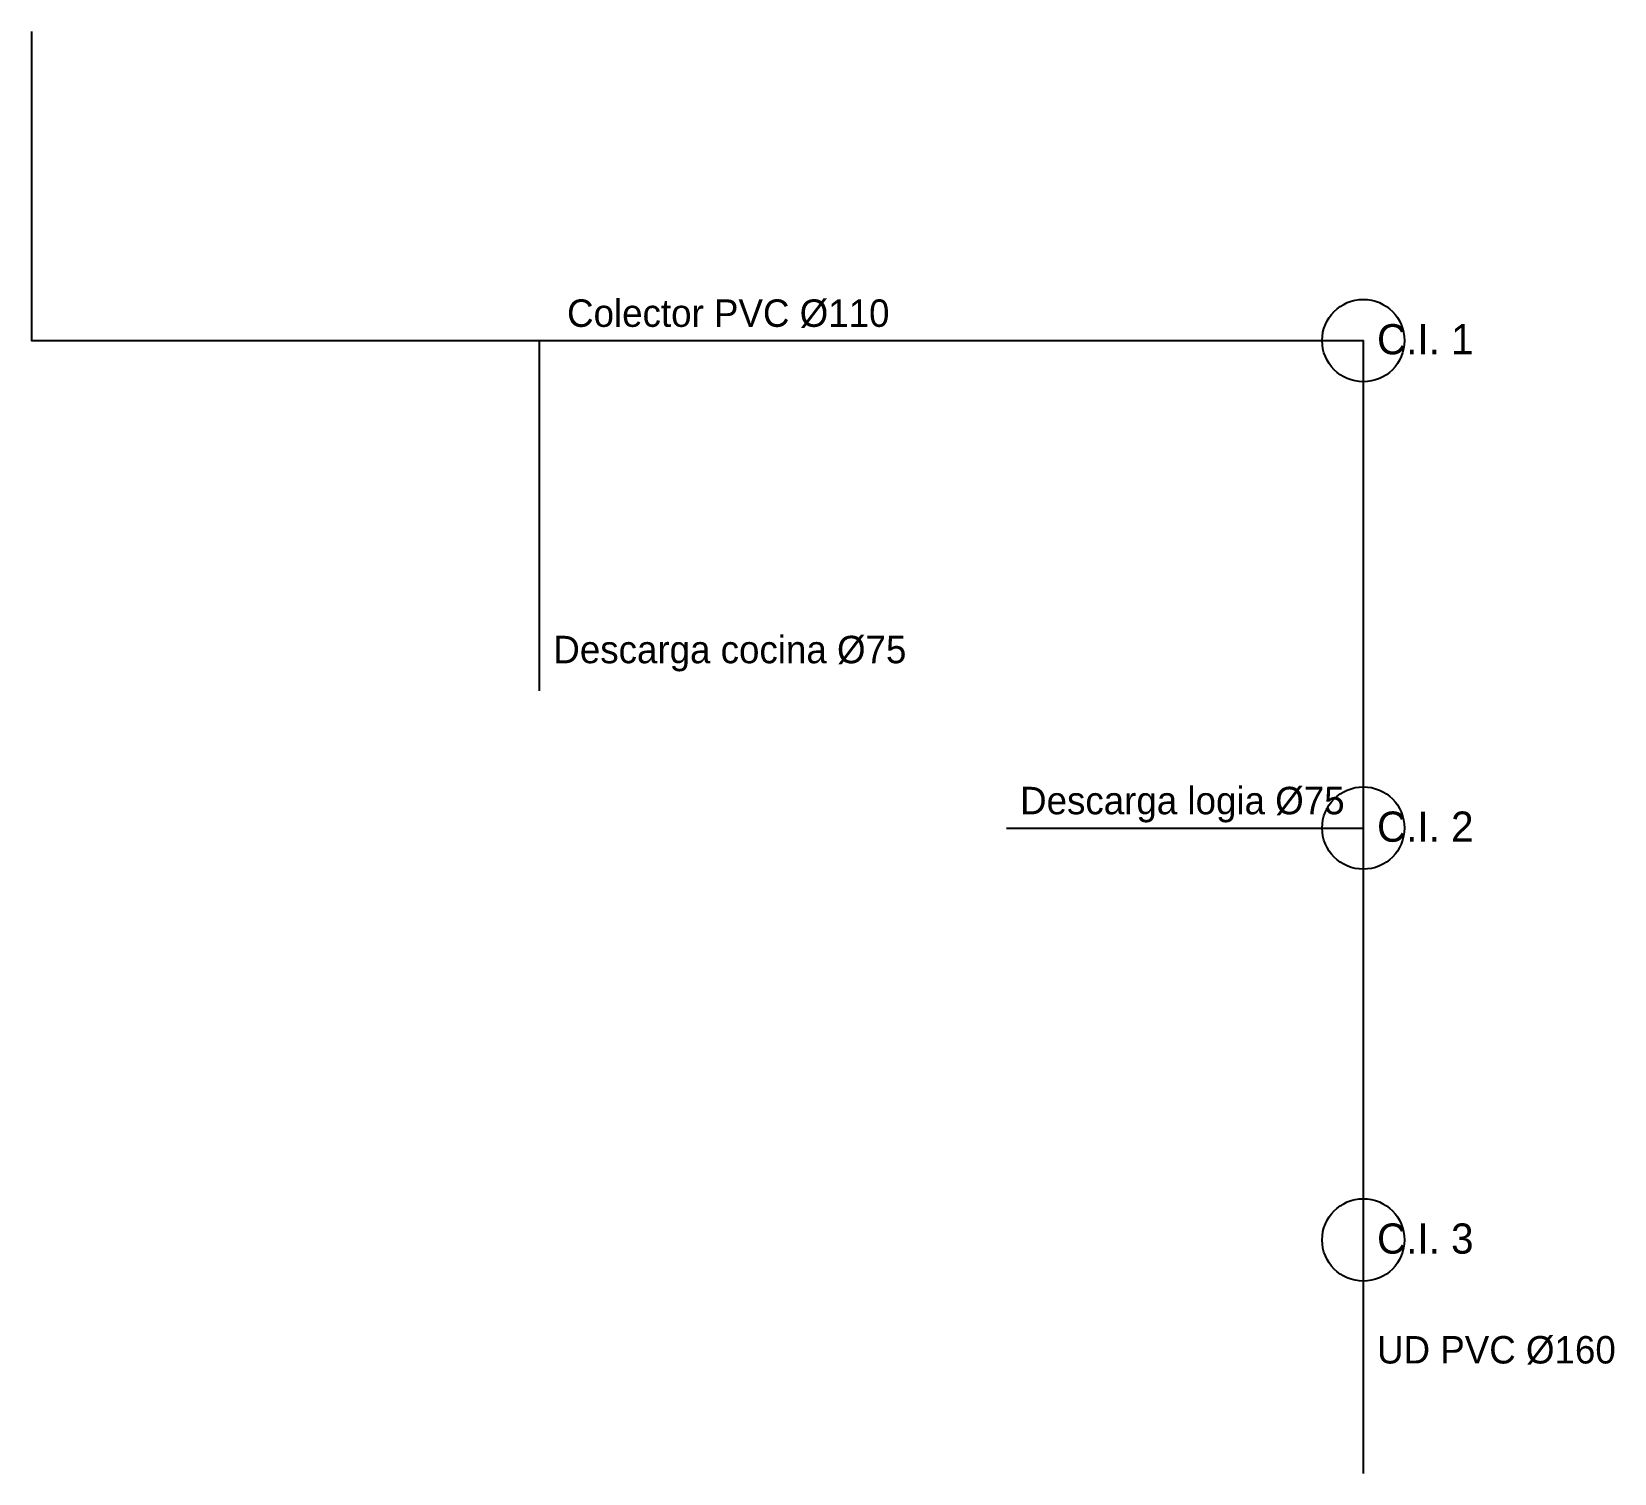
# Model space of a CAD drawing. Header units: millimetres. Extents: x 7500 to 19029, y -500 to 10000.
import ezdxf

# ---------------------------------------------------------------- set-up
doc = ezdxf.new("R2010")
doc.units = ezdxf.units.MM
for name, color, linetype in [('ALC-CAMARAS', 6, 'CONTINUOUS'), ('ALC-COLECTOR', 6, 'CONTINUOUS'), ('ALC-UD', 6, 'CONTINUOUS')]:
    doc.layers.add(name, color=color, linetype=linetype)

msp = doc.modelspace()

# ---------------------------------------------------------------- linework, layer by layer
at = {"layer": 'ALC-CAMARAS'}
for centre in [(17200, 7750), (17200, 4200), (17200, 1200)]:
    msp.add_circle(centre, 300, dxfattribs=at)
at = {"layer": 'ALC-COLECTOR'}
for points in [[(7500, 10000), (7500, 7750), (17200, 7750), (17200, 1200)], [(11200, 5200), (11200, 7750)], [(14600, 4200), (17200, 4200)]]:
    msp.add_lwpolyline(points, dxfattribs=at)
at = {"layer": 'ALC-UD'}
msp.add_lwpolyline([(17200, 1200), (17200, -500)], dxfattribs=at)

# ---------------------------------------------------------------- texts
at = {"layer": 'ALC-CAMARAS'}
for s, p in [('C.I. 1', (17300, 7650)), ('C.I. 2', (17300, 4100)), ('C.I. 3', (17300, 1100))]:
    msp.add_text(s, height=220, dxfattribs=at).set_placement(p)
at = {"layer": 'ALC-COLECTOR'}
for s, p in [('Colector PVC %%c110', (11400, 7850)), ('Descarga cocina %%c75', (11300, 5400)), ('Descarga logia %%c75', (14700, 4300))]:
    msp.add_text(s, height=200, dxfattribs=at).set_placement(p)
at = {"layer": 'ALC-UD'}
msp.add_text('UD PVC %%c160', height=200, dxfattribs=at).set_placement((17300, 300))

doc.saveas('drawing.dxf')
